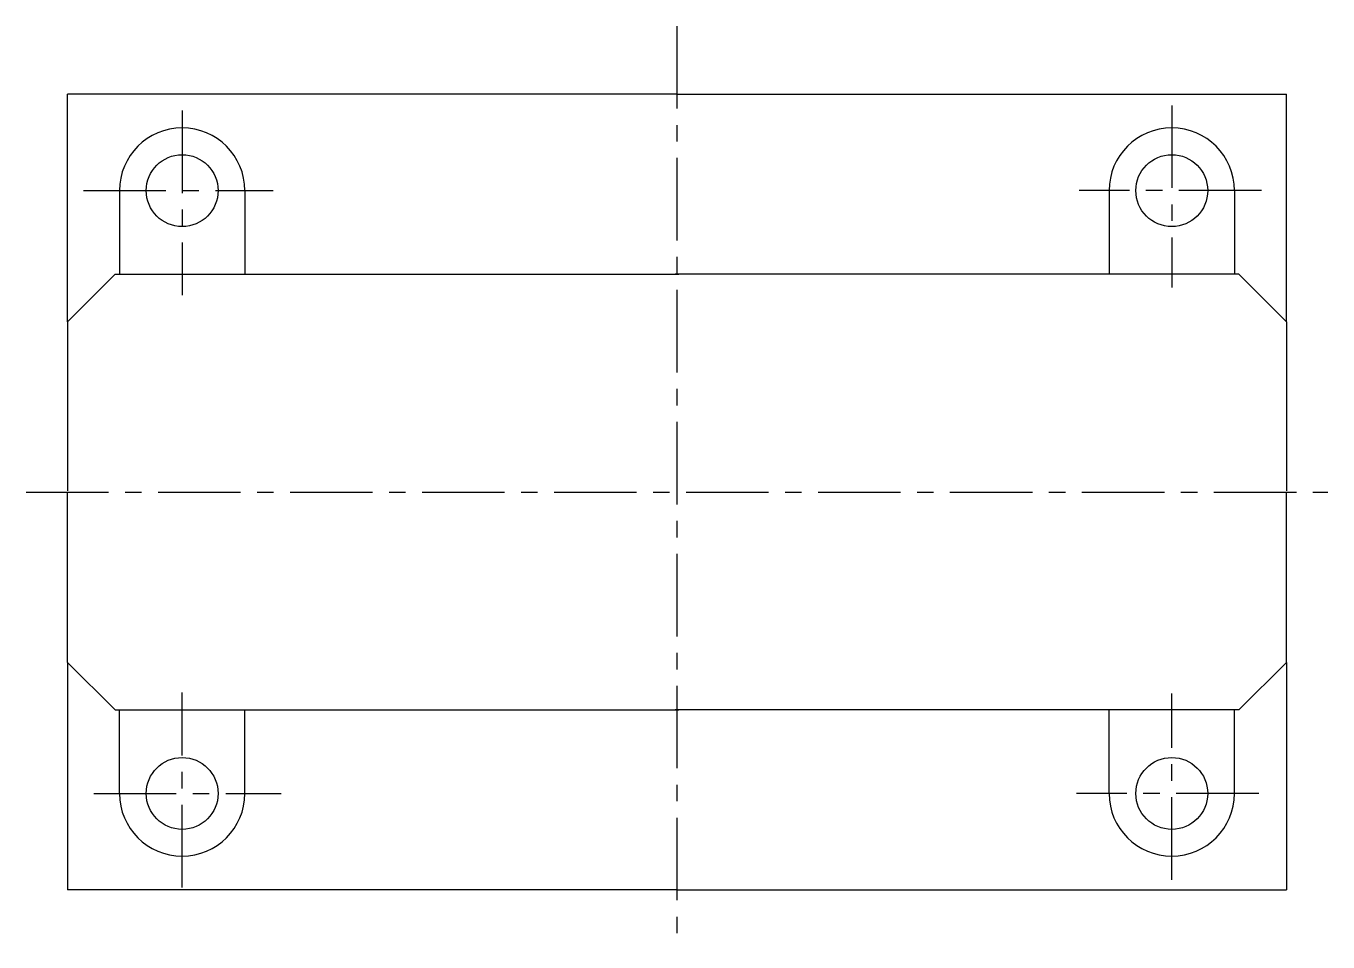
# Model space of a CAD drawing. Header units: millimetres. Extents: x 688 to 989, y -1086 to -874.
import ezdxf

# ---------------------------------------------------------------- set-up
doc = ezdxf.new("R2010")
doc.units = ezdxf.units.MM
doc.header["$LTSCALE"] = 0.6
doc.linetypes.add('CENTER', pattern=[50.8, 31.75, -6.35, 6.35, -6.35])
doc.layers.add('点画线', color=1, linetype='CENTER')

msp = doc.modelspace()

# ---------------------------------------------------------------- linework, layer by layer
for p, q in [((838.19, -890.08), (697.46, -890.08)), ((697.46, -942.62), (697.46, -890.08)), ((838.19, -890.08), (978.93, -890.08)), ((978.93, -942.62), (978.93, -890.08)), ((709.46, -912.35), (709.46, -931.62)), ((738.41, -912.35), (738.41, -931.62)), ((937.98, -912.35), (937.98, -931.62)), ((966.93, -912.35), (966.93, -931.62)), ((697.46, -942.62), (708.46, -931.62)), ((708.46, -931.62), (838.6, -931.62)), ((967.93, -931.62), (837.79, -931.62)), ((978.93, -942.62), (967.93, -931.62)), ((697.46, -942.62), (697.46, -981.67)), ((978.93, -942.62), (978.93, -981.67)), ((697.46, -1021.31), (697.46, -982.26)), ((978.93, -1021.31), (978.93, -982.26)), ((697.46, -1021.31), (708.46, -1032.31)), ((697.46, -1021.31), (697.46, -1073.85)), ((978.93, -1021.31), (967.93, -1032.31)), ((978.93, -1021.31), (978.93, -1073.85)), ((708.46, -1032.31), (838.6, -1032.31)), ((709.46, -1051.58), (709.46, -1032.31)), ((738.41, -1051.58), (738.41, -1032.31)), ((967.93, -1032.31), (837.79, -1032.31)), ((937.98, -1051.58), (937.98, -1032.31)), ((966.93, -1051.58), (966.93, -1032.31)), ((838.19, -1073.85), (697.46, -1073.85)), ((838.19, -1073.85), (978.93, -1073.85))]:
    msp.add_line(p, q)
for centre in [(723.94, -912.35), (952.45, -912.35), (723.94, -1051.58), (952.45, -1051.58)]:
    msp.add_circle(centre, 8.3)
for centre, start, end in [((723.94, -912.35), 0, 180), ((952.45, -912.35), 0, 180), ((723.94, -1051.58), 180, 0), ((952.45, -1051.58), 180, 0)]:
    msp.add_arc(centre, 14.48, start, end)
at = {"layer": '点画线'}
for p, q in [((838.19, -874.33), (838.19, -1085.89)), ((952.45, -892.69), (952.45, -934.74)), ((723.94, -893.87), (723.94, -936.51)), ((701.13, -912.35), (744.98, -912.35)), ((973.15, -912.35), (931.07, -912.35)), ((687.88, -981.97), (988.52, -981.97)), ((723.94, -1073.3), (723.94, -1028.29)), ((952.45, -1071.52), (952.45, -1028.49)), ((703.5, -1051.58), (746.76, -1051.58)), ((972.55, -1051.58), (930.48, -1051.58))]:
    msp.add_line(p, q, dxfattribs=at)

doc.saveas('drawing.dxf')
